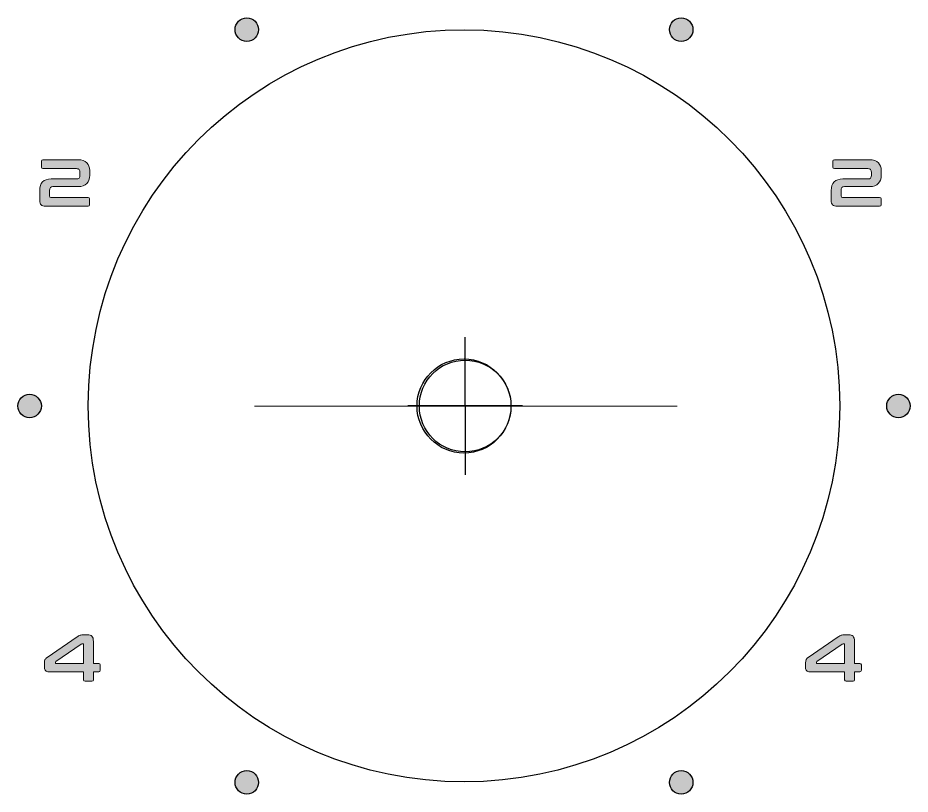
# Model space of a CAD drawing. Header units: millimetres. Extents: x 0 to 62, y -117 to 0.
# Drawn here: x 21.48 to 40.48, y -28.72 to -12.19 of the extents above; entities that cross this region are included whole.
import ezdxf

# ---------------------------------------------------------------- set-up
doc = ezdxf.new("R2010")
doc.units = ezdxf.units.MM
doc.header["$MEASUREMENT"] = 0
doc.layers.add('GLOSS-V', color=7, linetype='Continuous')
doc.layers.add('Layer 4', color=7, linetype='Continuous')

# ---------------------------------------------------------------- blocks, each defined once
blk = doc.blocks.new('block 18')
at = {"layer": 'GLOSS-V', "true_color": 0x010101}
h = blk.add_hatch(color=178, dxfattribs=at)
h.dxf.hatch_style = 2
edge = h.paths.add_edge_path()
edge.add_spline(control_points=[(22.758, -15.215), (22.844, -15.215), (22.907, -15.236), (22.947, -15.278), (22.988, -15.321), (23.008, -15.376), (23.008, -15.445), (23.008, -15.445), (23.008, -15.544), (23.008, -15.544), (23.008, -15.621), (22.987, -15.681), (22.946, -15.722), (22.904, -15.764), (22.843, -15.785), (22.761, -15.785), (22.761, -15.785), (22.225, -15.785), (22.225, -15.785), (22.176, -15.785), (22.151, -15.812), (22.151, -15.866), (22.151, -15.866), (22.151, -15.985), (22.151, -15.985), (22.151, -16.005), (22.161, -16.015), (22.18, -16.015), (22.18, -16.015), (22.974, -16.015), (22.974, -16.015), (22.995, -16.015), (23.006, -16.026), (23.006, -16.046), (23.006, -16.046), (23.006, -16.172), (23.006, -16.172), (23.006, -16.192), (22.995, -16.203), (22.974, -16.203), (22.974, -16.203), (22.074, -16.203), (22.074, -16.203), (22.026, -16.203), (21.992, -16.193), (21.972, -16.174), (21.952, -16.155), (21.943, -16.124), (21.943, -16.083), (21.943, -16.083), (21.943, -15.866), (21.943, -15.866), (21.943, -15.787), (21.963, -15.728), (22.005, -15.686), (22.046, -15.644), (22.108, -15.623), (22.189, -15.623), (22.189, -15.623), (22.726, -15.623), (22.726, -15.623), (22.774, -15.623), (22.799, -15.596), (22.799, -15.544), (22.799, -15.544), (22.799, -15.483), (22.799, -15.483), (22.799, -15.459), (22.793, -15.439), (22.782, -15.425), (22.771, -15.41), (22.751, -15.403), (22.724, -15.403), (22.724, -15.403), (22.01, -15.403), (22.01, -15.403), (21.99, -15.403), (21.979, -15.392), (21.979, -15.372), (21.979, -15.372), (21.979, -15.246), (21.979, -15.246), (21.979, -15.225), (21.99, -15.215), (22.01, -15.215), (22.01, -15.215), (22.758, -15.215), (22.758, -15.215)], knot_values=[0, 0, 0, 0, 1, 1, 1, 2, 2, 2, 3, 3, 3, 4, 4, 4, 5, 5, 5, 6, 6, 6, 7, 7, 7, 8, 8, 8, 9, 9, 9, 10, 10, 10, 11, 11, 11, 12, 12, 12, 13, 13, 13, 14, 14, 14, 15, 15, 15, 16, 16, 16, 17, 17, 17, 18, 18, 18, 19, 19, 19, 20, 20, 20, 21, 21, 21, 22, 22, 22, 23, 23, 23, 24, 24, 24, 25, 25, 25, 26, 26, 26, 27, 27, 27, 28, 28, 28, 29, 29, 29, 29], degree=3, periodic=1)
at = {"layer": 'GLOSS-V', "lineweight": 0}
blk.add_open_spline([(22.758, -15.215), (22.844, -15.215), (22.907, -15.236), (22.947, -15.278), (22.988, -15.321), (23.008, -15.376), (23.008, -15.445), (23.008, -15.445), (23.008, -15.544), (23.008, -15.544), (23.008, -15.621), (22.987, -15.681), (22.946, -15.722), (22.904, -15.764), (22.843, -15.785), (22.761, -15.785), (22.761, -15.785), (22.225, -15.785), (22.225, -15.785), (22.176, -15.785), (22.151, -15.812), (22.151, -15.866), (22.151, -15.866), (22.151, -15.985), (22.151, -15.985), (22.151, -16.005), (22.161, -16.015), (22.18, -16.015), (22.18, -16.015), (22.974, -16.015), (22.974, -16.015), (22.995, -16.015), (23.006, -16.026), (23.006, -16.046), (23.006, -16.046), (23.006, -16.172), (23.006, -16.172), (23.006, -16.192), (22.995, -16.203), (22.974, -16.203), (22.974, -16.203), (22.074, -16.203), (22.074, -16.203), (22.026, -16.203), (21.992, -16.193), (21.972, -16.174), (21.952, -16.155), (21.943, -16.124), (21.943, -16.083), (21.943, -16.083), (21.943, -15.866), (21.943, -15.866), (21.943, -15.787), (21.963, -15.728), (22.005, -15.686), (22.046, -15.644), (22.108, -15.623), (22.189, -15.623), (22.189, -15.623), (22.726, -15.623), (22.726, -15.623), (22.774, -15.623), (22.799, -15.596), (22.799, -15.544), (22.799, -15.544), (22.799, -15.483), (22.799, -15.483), (22.799, -15.459), (22.793, -15.439), (22.782, -15.425), (22.771, -15.41), (22.751, -15.403), (22.724, -15.403), (22.724, -15.403), (22.01, -15.403), (22.01, -15.403), (21.99, -15.403), (21.979, -15.392), (21.979, -15.372), (21.979, -15.372), (21.979, -15.246), (21.979, -15.246), (21.979, -15.225), (21.99, -15.215), (22.01, -15.215), (22.01, -15.215), (22.758, -15.215), (22.758, -15.215)], degree=3, knots=[0, 0, 0, 0, 1, 1, 1, 2, 2, 2, 3, 3, 3, 4, 4, 4, 5, 5, 5, 6, 6, 6, 7, 7, 7, 8, 8, 8, 9, 9, 9, 10, 10, 10, 11, 11, 11, 12, 12, 12, 13, 13, 13, 14, 14, 14, 15, 15, 15, 16, 16, 16, 17, 17, 17, 18, 18, 18, 19, 19, 19, 20, 20, 20, 21, 21, 21, 22, 22, 22, 23, 23, 23, 24, 24, 24, 25, 25, 25, 26, 26, 26, 27, 27, 27, 28, 28, 28, 29, 29, 29, 29], dxfattribs=at)
blk = doc.blocks.new('block 17')
at = {"layer": 'GLOSS-V'}
blk.add_blockref('block 18', (0, 0), dxfattribs=at)
blk = doc.blocks.new('block 20')
at = {"layer": 'GLOSS-V', "true_color": 0x010101}
h = blk.add_hatch(color=178, dxfattribs=at)
h.dxf.hatch_style = 2
edge = h.paths.add_edge_path()
edge.add_spline(control_points=[(39.612, -15.215), (39.698, -15.215), (39.761, -15.236), (39.802, -15.278), (39.842, -15.321), (39.862, -15.376), (39.862, -15.445), (39.862, -15.445), (39.862, -15.544), (39.862, -15.544), (39.862, -15.621), (39.841, -15.681), (39.8, -15.722), (39.759, -15.764), (39.697, -15.785), (39.615, -15.785), (39.615, -15.785), (39.079, -15.785), (39.079, -15.785), (39.03, -15.785), (39.006, -15.812), (39.006, -15.866), (39.006, -15.866), (39.006, -15.985), (39.006, -15.985), (39.006, -16.005), (39.015, -16.015), (39.034, -16.015), (39.034, -16.015), (39.828, -16.015), (39.828, -16.015), (39.85, -16.015), (39.861, -16.026), (39.861, -16.046), (39.861, -16.046), (39.861, -16.172), (39.861, -16.172), (39.861, -16.192), (39.85, -16.203), (39.828, -16.203), (39.828, -16.203), (38.928, -16.203), (38.928, -16.203), (38.88, -16.203), (38.846, -16.193), (38.827, -16.174), (38.807, -16.155), (38.797, -16.124), (38.797, -16.083), (38.797, -16.083), (38.797, -15.866), (38.797, -15.866), (38.797, -15.787), (38.818, -15.728), (38.859, -15.686), (38.9, -15.644), (38.962, -15.623), (39.044, -15.623), (39.044, -15.623), (39.58, -15.623), (39.58, -15.623), (39.629, -15.623), (39.653, -15.596), (39.653, -15.544), (39.653, -15.544), (39.653, -15.483), (39.653, -15.483), (39.653, -15.459), (39.648, -15.439), (39.637, -15.425), (39.625, -15.41), (39.606, -15.403), (39.579, -15.403), (39.579, -15.403), (38.864, -15.403), (38.864, -15.403), (38.844, -15.403), (38.833, -15.392), (38.833, -15.372), (38.833, -15.372), (38.833, -15.246), (38.833, -15.246), (38.833, -15.225), (38.844, -15.215), (38.864, -15.215), (38.864, -15.215), (39.612, -15.215), (39.612, -15.215)], knot_values=[0, 0, 0, 0, 1, 1, 1, 2, 2, 2, 3, 3, 3, 4, 4, 4, 5, 5, 5, 6, 6, 6, 7, 7, 7, 8, 8, 8, 9, 9, 9, 10, 10, 10, 11, 11, 11, 12, 12, 12, 13, 13, 13, 14, 14, 14, 15, 15, 15, 16, 16, 16, 17, 17, 17, 18, 18, 18, 19, 19, 19, 20, 20, 20, 21, 21, 21, 22, 22, 22, 23, 23, 23, 24, 24, 24, 25, 25, 25, 26, 26, 26, 27, 27, 27, 28, 28, 28, 29, 29, 29, 29], degree=3, periodic=1)
at = {"layer": 'GLOSS-V', "lineweight": 0}
blk.add_open_spline([(39.612, -15.215), (39.698, -15.215), (39.761, -15.236), (39.802, -15.278), (39.842, -15.321), (39.862, -15.376), (39.862, -15.445), (39.862, -15.445), (39.862, -15.544), (39.862, -15.544), (39.862, -15.621), (39.841, -15.681), (39.8, -15.722), (39.759, -15.764), (39.697, -15.785), (39.615, -15.785), (39.615, -15.785), (39.079, -15.785), (39.079, -15.785), (39.03, -15.785), (39.006, -15.812), (39.006, -15.866), (39.006, -15.866), (39.006, -15.985), (39.006, -15.985), (39.006, -16.005), (39.015, -16.015), (39.034, -16.015), (39.034, -16.015), (39.828, -16.015), (39.828, -16.015), (39.85, -16.015), (39.861, -16.026), (39.861, -16.046), (39.861, -16.046), (39.861, -16.172), (39.861, -16.172), (39.861, -16.192), (39.85, -16.203), (39.828, -16.203), (39.828, -16.203), (38.928, -16.203), (38.928, -16.203), (38.88, -16.203), (38.846, -16.193), (38.827, -16.174), (38.807, -16.155), (38.797, -16.124), (38.797, -16.083), (38.797, -16.083), (38.797, -15.866), (38.797, -15.866), (38.797, -15.787), (38.818, -15.728), (38.859, -15.686), (38.9, -15.644), (38.962, -15.623), (39.044, -15.623), (39.044, -15.623), (39.58, -15.623), (39.58, -15.623), (39.629, -15.623), (39.653, -15.596), (39.653, -15.544), (39.653, -15.544), (39.653, -15.483), (39.653, -15.483), (39.653, -15.459), (39.648, -15.439), (39.637, -15.425), (39.625, -15.41), (39.606, -15.403), (39.579, -15.403), (39.579, -15.403), (38.864, -15.403), (38.864, -15.403), (38.844, -15.403), (38.833, -15.392), (38.833, -15.372), (38.833, -15.372), (38.833, -15.246), (38.833, -15.246), (38.833, -15.225), (38.844, -15.215), (38.864, -15.215), (38.864, -15.215), (39.612, -15.215), (39.612, -15.215)], degree=3, knots=[0, 0, 0, 0, 1, 1, 1, 2, 2, 2, 3, 3, 3, 4, 4, 4, 5, 5, 5, 6, 6, 6, 7, 7, 7, 8, 8, 8, 9, 9, 9, 10, 10, 10, 11, 11, 11, 12, 12, 12, 13, 13, 13, 14, 14, 14, 15, 15, 15, 16, 16, 16, 17, 17, 17, 18, 18, 18, 19, 19, 19, 20, 20, 20, 21, 21, 21, 22, 22, 22, 23, 23, 23, 24, 24, 24, 25, 25, 25, 26, 26, 26, 27, 27, 27, 28, 28, 28, 29, 29, 29, 29], dxfattribs=at)
blk = doc.blocks.new('block 19')
at = {"layer": 'GLOSS-V'}
blk.add_blockref('block 20', (0, 0), dxfattribs=at)
blk = doc.blocks.new('block 22')
at = {"layer": 'GLOSS-V', "true_color": 0x010101}
h = blk.add_hatch(color=178, dxfattribs=at)
h.dxf.hatch_style = 2
edge = h.paths.add_edge_path()
edge.add_spline(control_points=[(38.945, -25.369), (38.968, -25.353), (38.99, -25.342), (39.009, -25.336), (39.028, -25.329), (39.054, -25.326), (39.086, -25.326), (39.086, -25.326), (39.169, -25.326), (39.169, -25.326), (39.21, -25.326), (39.241, -25.336), (39.261, -25.355), (39.282, -25.375), (39.292, -25.413), (39.292, -25.47), (39.292, -25.47), (39.292, -25.935), (39.292, -25.935), (39.292, -25.935), (39.407, -25.935), (39.407, -25.935), (39.428, -25.935), (39.439, -25.945), (39.439, -25.967), (39.439, -25.967), (39.439, -26.081), (39.439, -26.081), (39.439, -26.102), (39.428, -26.112), (39.407, -26.112), (39.407, -26.112), (39.292, -26.112), (39.292, -26.112), (39.292, -26.112), (39.292, -26.283), (39.292, -26.283), (39.292, -26.304), (39.281, -26.314), (39.261, -26.314), (39.261, -26.314), (39.116, -26.314), (39.116, -26.314), (39.094, -26.314), (39.083, -26.304), (39.083, -26.283), (39.083, -26.283), (39.083, -26.112), (39.083, -26.112), (39.083, -26.112), (38.341, -26.112), (38.341, -26.112), (38.31, -26.112), (38.288, -26.104), (38.273, -26.088), (38.258, -26.072), (38.251, -26.052), (38.251, -26.026), (38.251, -26.026), (38.251, -25.919), (38.251, -25.919), (38.251, -25.893), (38.254, -25.871), (38.262, -25.853), (38.269, -25.836), (38.284, -25.82), (38.305, -25.805), (38.305, -25.805), (38.945, -25.369), (38.945, -25.369)], knot_values=[0, 0, 0, 0, 1, 1, 1, 2, 2, 2, 3, 3, 3, 4, 4, 4, 5, 5, 5, 6, 6, 6, 7, 7, 7, 8, 8, 8, 9, 9, 9, 10, 10, 10, 11, 11, 11, 12, 12, 12, 13, 13, 13, 14, 14, 14, 15, 15, 15, 16, 16, 16, 17, 17, 17, 18, 18, 18, 19, 19, 19, 20, 20, 20, 21, 21, 21, 22, 22, 22, 23, 23, 23, 23], degree=3, periodic=1)
edge = h.paths.add_edge_path()
edge.add_spline(control_points=[(38.483, -25.925), (38.483, -25.931), (38.487, -25.935), (38.494, -25.935), (38.494, -25.935), (39.083, -25.935), (39.083, -25.935), (39.083, -25.935), (39.083, -25.53), (39.083, -25.53), (39.083, -25.519), (39.079, -25.514), (39.072, -25.514), (39.072, -25.514), (39.063, -25.514), (39.063, -25.514), (39.054, -25.514), (39.044, -25.518), (39.032, -25.525), (39.032, -25.525), (38.492, -25.896), (38.492, -25.896), (38.486, -25.901), (38.483, -25.908), (38.483, -25.916), (38.483, -25.916), (38.483, -25.925), (38.483, -25.925)], knot_values=[0, 0, 0, 0, 1, 1, 1, 2, 2, 2, 3, 3, 3, 4, 4, 4, 5, 5, 5, 6, 6, 6, 7, 7, 7, 8, 8, 8, 9, 9, 9, 9], degree=3, periodic=1)
at = {"layer": 'GLOSS-V', "lineweight": 0}
for points, knots in [([(38.945, -25.369), (38.968, -25.353), (38.99, -25.342), (39.009, -25.336), (39.028, -25.329), (39.054, -25.326), (39.086, -25.326), (39.086, -25.326), (39.169, -25.326), (39.169, -25.326), (39.21, -25.326), (39.241, -25.336), (39.261, -25.355), (39.282, -25.375), (39.292, -25.413), (39.292, -25.47), (39.292, -25.47), (39.292, -25.935), (39.292, -25.935), (39.292, -25.935), (39.407, -25.935), (39.407, -25.935), (39.428, -25.935), (39.439, -25.945), (39.439, -25.967), (39.439, -25.967), (39.439, -26.081), (39.439, -26.081), (39.439, -26.102), (39.428, -26.112), (39.407, -26.112), (39.407, -26.112), (39.292, -26.112), (39.292, -26.112), (39.292, -26.112), (39.292, -26.283), (39.292, -26.283), (39.292, -26.304), (39.281, -26.314), (39.261, -26.314), (39.261, -26.314), (39.116, -26.314), (39.116, -26.314), (39.094, -26.314), (39.083, -26.304), (39.083, -26.283), (39.083, -26.283), (39.083, -26.112), (39.083, -26.112), (39.083, -26.112), (38.341, -26.112), (38.341, -26.112), (38.31, -26.112), (38.288, -26.104), (38.273, -26.088), (38.258, -26.072), (38.251, -26.052), (38.251, -26.026), (38.251, -26.026), (38.251, -25.919), (38.251, -25.919), (38.251, -25.893), (38.254, -25.871), (38.262, -25.853), (38.269, -25.836), (38.284, -25.82), (38.305, -25.805), (38.305, -25.805), (38.945, -25.369), (38.945, -25.369)], [0, 0, 0, 0, 1, 1, 1, 2, 2, 2, 3, 3, 3, 4, 4, 4, 5, 5, 5, 6, 6, 6, 7, 7, 7, 8, 8, 8, 9, 9, 9, 10, 10, 10, 11, 11, 11, 12, 12, 12, 13, 13, 13, 14, 14, 14, 15, 15, 15, 16, 16, 16, 17, 17, 17, 18, 18, 18, 19, 19, 19, 20, 20, 20, 21, 21, 21, 22, 22, 22, 23, 23, 23, 23]), ([(38.483, -25.925), (38.483, -25.931), (38.487, -25.935), (38.494, -25.935), (38.494, -25.935), (39.083, -25.935), (39.083, -25.935), (39.083, -25.935), (39.083, -25.53), (39.083, -25.53), (39.083, -25.519), (39.079, -25.514), (39.072, -25.514), (39.072, -25.514), (39.063, -25.514), (39.063, -25.514), (39.054, -25.514), (39.044, -25.518), (39.032, -25.525), (39.032, -25.525), (38.492, -25.896), (38.492, -25.896), (38.486, -25.901), (38.483, -25.908), (38.483, -25.916), (38.483, -25.916), (38.483, -25.925), (38.483, -25.925)], [0, 0, 0, 0, 1, 1, 1, 2, 2, 2, 3, 3, 3, 4, 4, 4, 5, 5, 5, 6, 6, 6, 7, 7, 7, 8, 8, 8, 9, 9, 9, 9])]:
    blk.add_open_spline(points, degree=3, knots=knots, dxfattribs=at)
blk = doc.blocks.new('block 21')
at = {"layer": 'GLOSS-V'}
blk.add_blockref('block 22', (0, 0), dxfattribs=at)
blk = doc.blocks.new('block 24')
at = {"layer": 'GLOSS-V', "true_color": 0x010101}
h = blk.add_hatch(color=178, dxfattribs=at)
h.dxf.hatch_style = 2
edge = h.paths.add_edge_path()
edge.add_spline(control_points=[(22.739, -25.369), (22.763, -25.353), (22.784, -25.342), (22.803, -25.336), (22.823, -25.329), (22.848, -25.326), (22.88, -25.326), (22.88, -25.326), (22.963, -25.326), (22.963, -25.326), (23.005, -25.326), (23.036, -25.336), (23.056, -25.355), (23.076, -25.375), (23.086, -25.413), (23.086, -25.47), (23.086, -25.47), (23.086, -25.935), (23.086, -25.935), (23.086, -25.935), (23.202, -25.935), (23.202, -25.935), (23.223, -25.935), (23.233, -25.945), (23.233, -25.967), (23.233, -25.967), (23.233, -26.081), (23.233, -26.081), (23.233, -26.102), (23.223, -26.112), (23.202, -26.112), (23.202, -26.112), (23.086, -26.112), (23.086, -26.112), (23.086, -26.112), (23.086, -26.283), (23.086, -26.283), (23.086, -26.304), (23.076, -26.314), (23.055, -26.314), (23.055, -26.314), (22.91, -26.314), (22.91, -26.314), (22.888, -26.314), (22.877, -26.304), (22.877, -26.283), (22.877, -26.283), (22.877, -26.112), (22.877, -26.112), (22.877, -26.112), (22.135, -26.112), (22.135, -26.112), (22.105, -26.112), (22.082, -26.104), (22.067, -26.088), (22.052, -26.072), (22.045, -26.052), (22.045, -26.026), (22.045, -26.026), (22.045, -25.919), (22.045, -25.919), (22.045, -25.893), (22.049, -25.871), (22.056, -25.853), (22.064, -25.836), (22.078, -25.82), (22.1, -25.805), (22.1, -25.805), (22.739, -25.369), (22.739, -25.369)], knot_values=[0, 0, 0, 0, 1, 1, 1, 2, 2, 2, 3, 3, 3, 4, 4, 4, 5, 5, 5, 6, 6, 6, 7, 7, 7, 8, 8, 8, 9, 9, 9, 10, 10, 10, 11, 11, 11, 12, 12, 12, 13, 13, 13, 14, 14, 14, 15, 15, 15, 16, 16, 16, 17, 17, 17, 18, 18, 18, 19, 19, 19, 20, 20, 20, 21, 21, 21, 22, 22, 22, 23, 23, 23, 23], degree=3, periodic=1)
edge = h.paths.add_edge_path()
edge.add_spline(control_points=[(22.278, -25.925), (22.278, -25.931), (22.281, -25.935), (22.289, -25.935), (22.289, -25.935), (22.877, -25.935), (22.877, -25.935), (22.877, -25.935), (22.877, -25.53), (22.877, -25.53), (22.877, -25.519), (22.874, -25.514), (22.866, -25.514), (22.866, -25.514), (22.858, -25.514), (22.858, -25.514), (22.848, -25.514), (22.838, -25.518), (22.827, -25.525), (22.827, -25.525), (22.286, -25.896), (22.286, -25.896), (22.28, -25.901), (22.278, -25.908), (22.278, -25.916), (22.278, -25.916), (22.278, -25.925), (22.278, -25.925)], knot_values=[0, 0, 0, 0, 1, 1, 1, 2, 2, 2, 3, 3, 3, 4, 4, 4, 5, 5, 5, 6, 6, 6, 7, 7, 7, 8, 8, 8, 9, 9, 9, 9], degree=3, periodic=1)
at = {"layer": 'GLOSS-V', "lineweight": 0}
for points, knots in [([(22.739, -25.369), (22.763, -25.353), (22.784, -25.342), (22.803, -25.336), (22.823, -25.329), (22.848, -25.326), (22.88, -25.326), (22.88, -25.326), (22.963, -25.326), (22.963, -25.326), (23.005, -25.326), (23.036, -25.336), (23.056, -25.355), (23.076, -25.375), (23.086, -25.413), (23.086, -25.47), (23.086, -25.47), (23.086, -25.935), (23.086, -25.935), (23.086, -25.935), (23.202, -25.935), (23.202, -25.935), (23.223, -25.935), (23.233, -25.945), (23.233, -25.967), (23.233, -25.967), (23.233, -26.081), (23.233, -26.081), (23.233, -26.102), (23.223, -26.112), (23.202, -26.112), (23.202, -26.112), (23.086, -26.112), (23.086, -26.112), (23.086, -26.112), (23.086, -26.283), (23.086, -26.283), (23.086, -26.304), (23.076, -26.314), (23.055, -26.314), (23.055, -26.314), (22.91, -26.314), (22.91, -26.314), (22.888, -26.314), (22.877, -26.304), (22.877, -26.283), (22.877, -26.283), (22.877, -26.112), (22.877, -26.112), (22.877, -26.112), (22.135, -26.112), (22.135, -26.112), (22.105, -26.112), (22.082, -26.104), (22.067, -26.088), (22.052, -26.072), (22.045, -26.052), (22.045, -26.026), (22.045, -26.026), (22.045, -25.919), (22.045, -25.919), (22.045, -25.893), (22.049, -25.871), (22.056, -25.853), (22.064, -25.836), (22.078, -25.82), (22.1, -25.805), (22.1, -25.805), (22.739, -25.369), (22.739, -25.369)], [0, 0, 0, 0, 1, 1, 1, 2, 2, 2, 3, 3, 3, 4, 4, 4, 5, 5, 5, 6, 6, 6, 7, 7, 7, 8, 8, 8, 9, 9, 9, 10, 10, 10, 11, 11, 11, 12, 12, 12, 13, 13, 13, 14, 14, 14, 15, 15, 15, 16, 16, 16, 17, 17, 17, 18, 18, 18, 19, 19, 19, 20, 20, 20, 21, 21, 21, 22, 22, 22, 23, 23, 23, 23]), ([(22.278, -25.925), (22.278, -25.931), (22.281, -25.935), (22.289, -25.935), (22.289, -25.935), (22.877, -25.935), (22.877, -25.935), (22.877, -25.935), (22.877, -25.53), (22.877, -25.53), (22.877, -25.519), (22.874, -25.514), (22.866, -25.514), (22.866, -25.514), (22.858, -25.514), (22.858, -25.514), (22.848, -25.514), (22.838, -25.518), (22.827, -25.525), (22.827, -25.525), (22.286, -25.896), (22.286, -25.896), (22.28, -25.901), (22.278, -25.908), (22.278, -25.916), (22.278, -25.916), (22.278, -25.925), (22.278, -25.925)], [0, 0, 0, 0, 1, 1, 1, 2, 2, 2, 3, 3, 3, 4, 4, 4, 5, 5, 5, 6, 6, 6, 7, 7, 7, 8, 8, 8, 9, 9, 9, 9])]:
    blk.add_open_spline(points, degree=3, knots=knots, dxfattribs=at)
blk = doc.blocks.new('block 23')
at = {"layer": 'GLOSS-V'}
blk.add_blockref('block 24', (0, 0), dxfattribs=at)

msp = doc.modelspace()

# ---------------------------------------------------------------- hatches: boundary and pattern name
at = {"layer": 'GLOSS-V', "true_color": 0x010101}
h = msp.add_hatch(color=178, dxfattribs=at)
h.dxf.hatch_style = 2
edge = h.paths.add_edge_path()
edge.add_spline(control_points=[(26.603, -12.444), (26.603, -12.306), (26.491, -12.194), (26.353, -12.194), (26.215, -12.194), (26.103, -12.306), (26.103, -12.444), (26.103, -12.444), (26.103, -12.444), (26.103, -12.444), (26.103, -12.583), (26.215, -12.695), (26.353, -12.695), (26.491, -12.695), (26.603, -12.583), (26.603, -12.445), (26.603, -12.445), (26.603, -12.445), (26.603, -12.444)], knot_values=[0, 0, 0, 0, 1, 1, 1, 2, 2, 2, 3, 3, 3, 4, 4, 4, 5, 5, 5, 6, 6, 6, 6], degree=3, periodic=1)
h = msp.add_hatch(color=178, dxfattribs=at)
h.dxf.hatch_style = 2
edge = h.paths.add_edge_path()
edge.add_spline(control_points=[(35.853, -12.444), (35.853, -12.306), (35.741, -12.194), (35.603, -12.194), (35.465, -12.194), (35.353, -12.306), (35.353, -12.444), (35.353, -12.444), (35.353, -12.444), (35.353, -12.444), (35.353, -12.583), (35.465, -12.695), (35.603, -12.695), (35.741, -12.695), (35.853, -12.583), (35.853, -12.445), (35.853, -12.445), (35.853, -12.445), (35.853, -12.444)], knot_values=[0, 0, 0, 0, 1, 1, 1, 2, 2, 2, 3, 3, 3, 4, 4, 4, 5, 5, 5, 6, 6, 6, 6], degree=3, periodic=1)
h = msp.add_hatch(color=178, dxfattribs=at)
h.dxf.hatch_style = 2
edge = h.paths.add_edge_path()
edge.add_spline(control_points=[(21.978, -20.455), (21.978, -20.317), (21.866, -20.205), (21.728, -20.205), (21.59, -20.205), (21.478, -20.317), (21.478, -20.455), (21.478, -20.455), (21.478, -20.455), (21.478, -20.455), (21.478, -20.593), (21.59, -20.705), (21.728, -20.705), (21.866, -20.705), (21.978, -20.594), (21.978, -20.455), (21.978, -20.455), (21.978, -20.455), (21.978, -20.455)], knot_values=[0, 0, 0, 0, 1, 1, 1, 2, 2, 2, 3, 3, 3, 4, 4, 4, 5, 5, 5, 6, 6, 6, 6], degree=3, periodic=1)
h = msp.add_hatch(color=178, dxfattribs=at)
h.dxf.hatch_style = 2
edge = h.paths.add_edge_path()
edge.add_spline(control_points=[(40.478, -20.455), (40.478, -20.317), (40.366, -20.205), (40.228, -20.205), (40.09, -20.205), (39.978, -20.317), (39.978, -20.455), (39.978, -20.455), (39.978, -20.455), (39.978, -20.455), (39.978, -20.593), (40.09, -20.705), (40.228, -20.705), (40.366, -20.705), (40.478, -20.594), (40.478, -20.455), (40.478, -20.455), (40.478, -20.455), (40.478, -20.455)], knot_values=[0, 0, 0, 0, 1, 1, 1, 2, 2, 2, 3, 3, 3, 4, 4, 4, 5, 5, 5, 6, 6, 6, 6], degree=3, periodic=1)
h = msp.add_hatch(color=178, dxfattribs=at)
h.dxf.hatch_style = 2
edge = h.paths.add_edge_path()
edge.add_spline(control_points=[(26.603, -28.466), (26.603, -28.328), (26.491, -28.216), (26.353, -28.216), (26.215, -28.216), (26.103, -28.328), (26.103, -28.466), (26.103, -28.466), (26.103, -28.466), (26.103, -28.466), (26.103, -28.604), (26.215, -28.716), (26.353, -28.716), (26.491, -28.716), (26.603, -28.604), (26.603, -28.466), (26.603, -28.466), (26.603, -28.466), (26.603, -28.466)], knot_values=[0, 0, 0, 0, 1, 1, 1, 2, 2, 2, 3, 3, 3, 4, 4, 4, 5, 5, 5, 6, 6, 6, 6], degree=3, periodic=1)
h = msp.add_hatch(color=178, dxfattribs=at)
h.dxf.hatch_style = 2
edge = h.paths.add_edge_path()
edge.add_spline(control_points=[(35.853, -28.466), (35.853, -28.328), (35.741, -28.216), (35.603, -28.216), (35.465, -28.216), (35.353, -28.328), (35.353, -28.466), (35.353, -28.466), (35.353, -28.466), (35.353, -28.466), (35.353, -28.604), (35.465, -28.716), (35.603, -28.716), (35.741, -28.716), (35.853, -28.604), (35.853, -28.466), (35.853, -28.466), (35.853, -28.466), (35.853, -28.466)], knot_values=[0, 0, 0, 0, 1, 1, 1, 2, 2, 2, 3, 3, 3, 4, 4, 4, 5, 5, 5, 6, 6, 6, 6], degree=3, periodic=1)

# ---------------------------------------------------------------- linework, layer by layer
at = {"layer": 'GLOSS-V', "color": 178, "lineweight": 25, "true_color": 0x070808}
for points in [[(31.002, -20.455), (31.002, -18.992)], [(32.222, -20.455), (29.783, -20.455)], [(31.002, -20.455), (31.002, -21.919)]]:
    msp.add_lwpolyline(points, dxfattribs=at)
for points in [[(26.603, -12.444), (26.603, -12.306), (26.491, -12.194), (26.353, -12.194), (26.215, -12.194), (26.103, -12.306), (26.103, -12.444), (26.103, -12.444), (26.103, -12.444), (26.103, -12.444), (26.103, -12.583), (26.215, -12.695), (26.353, -12.695), (26.491, -12.695), (26.603, -12.583), (26.603, -12.445), (26.603, -12.445), (26.603, -12.445), (26.603, -12.444)], [(35.853, -12.444), (35.853, -12.306), (35.741, -12.194), (35.603, -12.194), (35.465, -12.194), (35.353, -12.306), (35.353, -12.444), (35.353, -12.444), (35.353, -12.444), (35.353, -12.444), (35.353, -12.583), (35.465, -12.695), (35.603, -12.695), (35.741, -12.695), (35.853, -12.583), (35.853, -12.445), (35.853, -12.445), (35.853, -12.445), (35.853, -12.444)], [(38.978, -20.455), (38.982, -16.037), (35.404, -12.452), (30.986, -12.447), (26.567, -12.443), (22.982, -16.021), (22.978, -20.44), (22.978, -20.445), (22.978, -20.45), (22.978, -20.455), (22.978, -24.873), (26.56, -28.455), (30.978, -28.455), (35.396, -28.455), (38.978, -24.873), (38.978, -20.455), (38.978, -20.455), (38.978, -20.455), (38.978, -20.455)], [(31.978, -20.455), (31.978, -19.903), (31.531, -19.455), (30.979, -19.454), (30.427, -19.454), (29.978, -19.901), (29.978, -20.453), (29.978, -20.454), (29.978, -20.454), (29.978, -20.455), (29.977, -21.007), (30.424, -21.456), (30.977, -21.456), (31.529, -21.457), (31.977, -21.01), (31.978, -20.457), (31.978, -20.457), (31.978, -20.456), (31.978, -20.455)], [(31.978, -20.455), (31.978, -19.916), (31.542, -19.479), (31.003, -19.479), (30.464, -19.479), (30.027, -19.915), (30.027, -20.454), (30.027, -20.454), (30.027, -20.455), (30.027, -20.455), (30.026, -20.994), (30.463, -21.431), (31.002, -21.431), (31.541, -21.432), (31.978, -20.995), (31.978, -20.456), (31.978, -20.456), (31.978, -20.456), (31.978, -20.455)], [(21.978, -20.455), (21.978, -20.317), (21.866, -20.205), (21.728, -20.205), (21.59, -20.205), (21.478, -20.317), (21.478, -20.455), (21.478, -20.455), (21.478, -20.455), (21.478, -20.455), (21.478, -20.593), (21.59, -20.705), (21.728, -20.705), (21.866, -20.705), (21.978, -20.594), (21.978, -20.455), (21.978, -20.455), (21.978, -20.455), (21.978, -20.455)], [(40.478, -20.455), (40.478, -20.317), (40.366, -20.205), (40.228, -20.205), (40.09, -20.205), (39.978, -20.317), (39.978, -20.455), (39.978, -20.455), (39.978, -20.455), (39.978, -20.455), (39.978, -20.593), (40.09, -20.705), (40.228, -20.705), (40.366, -20.705), (40.478, -20.594), (40.478, -20.455), (40.478, -20.455), (40.478, -20.455), (40.478, -20.455)], [(26.603, -28.466), (26.603, -28.328), (26.491, -28.216), (26.353, -28.216), (26.215, -28.216), (26.103, -28.328), (26.103, -28.466), (26.103, -28.466), (26.103, -28.466), (26.103, -28.466), (26.103, -28.604), (26.215, -28.716), (26.353, -28.716), (26.491, -28.716), (26.603, -28.604), (26.603, -28.466), (26.603, -28.466), (26.603, -28.466), (26.603, -28.466)], [(35.853, -28.466), (35.853, -28.328), (35.741, -28.216), (35.603, -28.216), (35.465, -28.216), (35.353, -28.328), (35.353, -28.466), (35.353, -28.466), (35.353, -28.466), (35.353, -28.466), (35.353, -28.604), (35.465, -28.716), (35.603, -28.716), (35.741, -28.716), (35.853, -28.604), (35.853, -28.466), (35.853, -28.466), (35.853, -28.466), (35.853, -28.466)]]:
    msp.add_open_spline(points, degree=3, knots=[0, 0, 0, 0, 1, 1, 1, 2, 2, 2, 3, 3, 3, 4, 4, 4, 5, 5, 5, 6, 6, 6, 6], dxfattribs=at)
at = {"layer": 'Layer 4', "color": 7, "lineweight": 9, "true_color": 0xffffff}
for points in [[(31.016, -20.457), (26.516, -20.457)], [(31.016, -20.457), (35.516, -20.457)]]:
    msp.add_lwpolyline(points, dxfattribs=at)

# ---------------------------------------------------------------- block references
at = {"layer": 'GLOSS-V'}
for name in ['block 17', 'block 19', 'block 23', 'block 21']:
    msp.add_blockref(name, (0, 0), dxfattribs=at)

doc.saveas('drawing.dxf')
